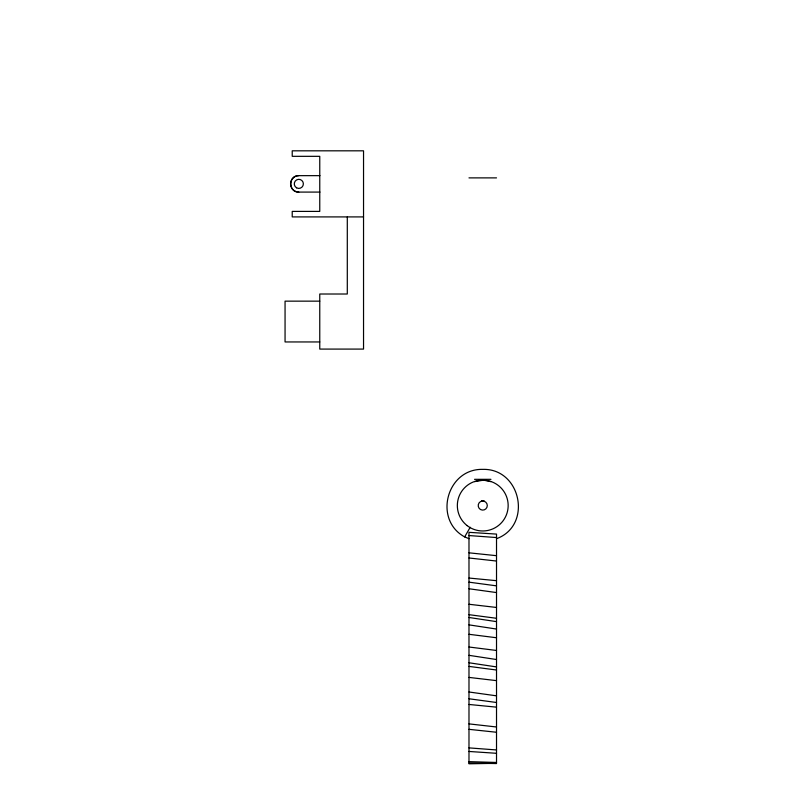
<?xml version="1.0" encoding="UTF-8"?>
<svg xmlns="http://www.w3.org/2000/svg" width="804" height="804" viewBox="0 0 804 804"><rect width="100%" height="100%" fill="white"/><g stroke="black" fill="none" stroke-linecap="round" stroke-linejoin="round"><path stroke-width="1.21" d="M496.48 538.71C532.72 525.565 521.123 468.24 482.752 469.375C446.793 468.471 433.065 519.716 464.662 536.901L470.219 527.273M474.531 481.626L483.566 480.159L490.963 481.646M491.515 763.398L468.983 763.8L468.983 532.328L496.52 534.097L496.52 763.569L468.983 763.006M319.952 175.654L297.962 175.654C288.405 176.197 288.405 191.543 297.962 192.086L319.952 192.086M468.983 177.885L496.52 177.885M363.539 216.909L292.224 216.909L292.224 211.402L319.761 211.402L319.761 156.328L292.224 156.328L292.224 150.82L363.539 150.82L363.539 349.087L319.761 349.087L319.761 294.013L347.298 294.013L347.298 216.939M319.761 301.148L285.058 301.148L285.058 341.951L319.761 341.951M474.531 479.325L490.963 479.325M481.475 500.802L484.028 500.802M496.52 762.463L468.983 761.639M496.52 753.298L468.983 751.459M468.983 535.554L496.52 537.554M496.52 749.951L468.983 747.881M468.983 578.046L496.52 580.679M496.52 707.148L468.983 704.465M468.983 552.82L496.52 555.685M496.52 732.253L468.983 729.328M468.983 557.986L496.52 561.041M496.52 726.987L468.983 723.881M468.983 604.266L496.52 607.462M468.983 677.41L496.52 680.636M468.983 634.296L496.52 637.753M468.983 647.009L496.52 650.466M496.52 618.286L468.983 614.678M496.52 670.013L468.983 666.395M468.983 582.166L496.52 585.855M496.52 702.495L468.983 698.766M468.983 588.759L496.52 592.568M496.52 695.832L468.983 691.993M468.983 617.482L496.52 621.633M468.983 662.767L496.52 666.928M468.983 624.859L496.52 629.05M468.983 655.33L496.52 659.531M464.662 536.901L469.023 538.71M298.827 192.126A8.261 8.261 0 0 1 290.566 183.865A8.261 8.261 0 0 1 298.827 175.604M296.555 187.804A4.543 4.543 0 0 0 303.369 183.865A4.543 4.543 0 0 0 296.555 179.935A4.543 4.543 0 0 0 296.555 187.804M467.164 525.635A25.416 25.416 0 0 0 507.927 509.032A25.416 25.416 0 0 0 473.164 482.028A25.416 25.416 0 0 0 467.164 525.635M480.48 509.495A4.543 4.543 0 0 0 487.294 505.565A4.543 4.543 0 0 0 480.48 501.626A4.543 4.543 0 0 0 480.48 509.495"/></g></svg>
